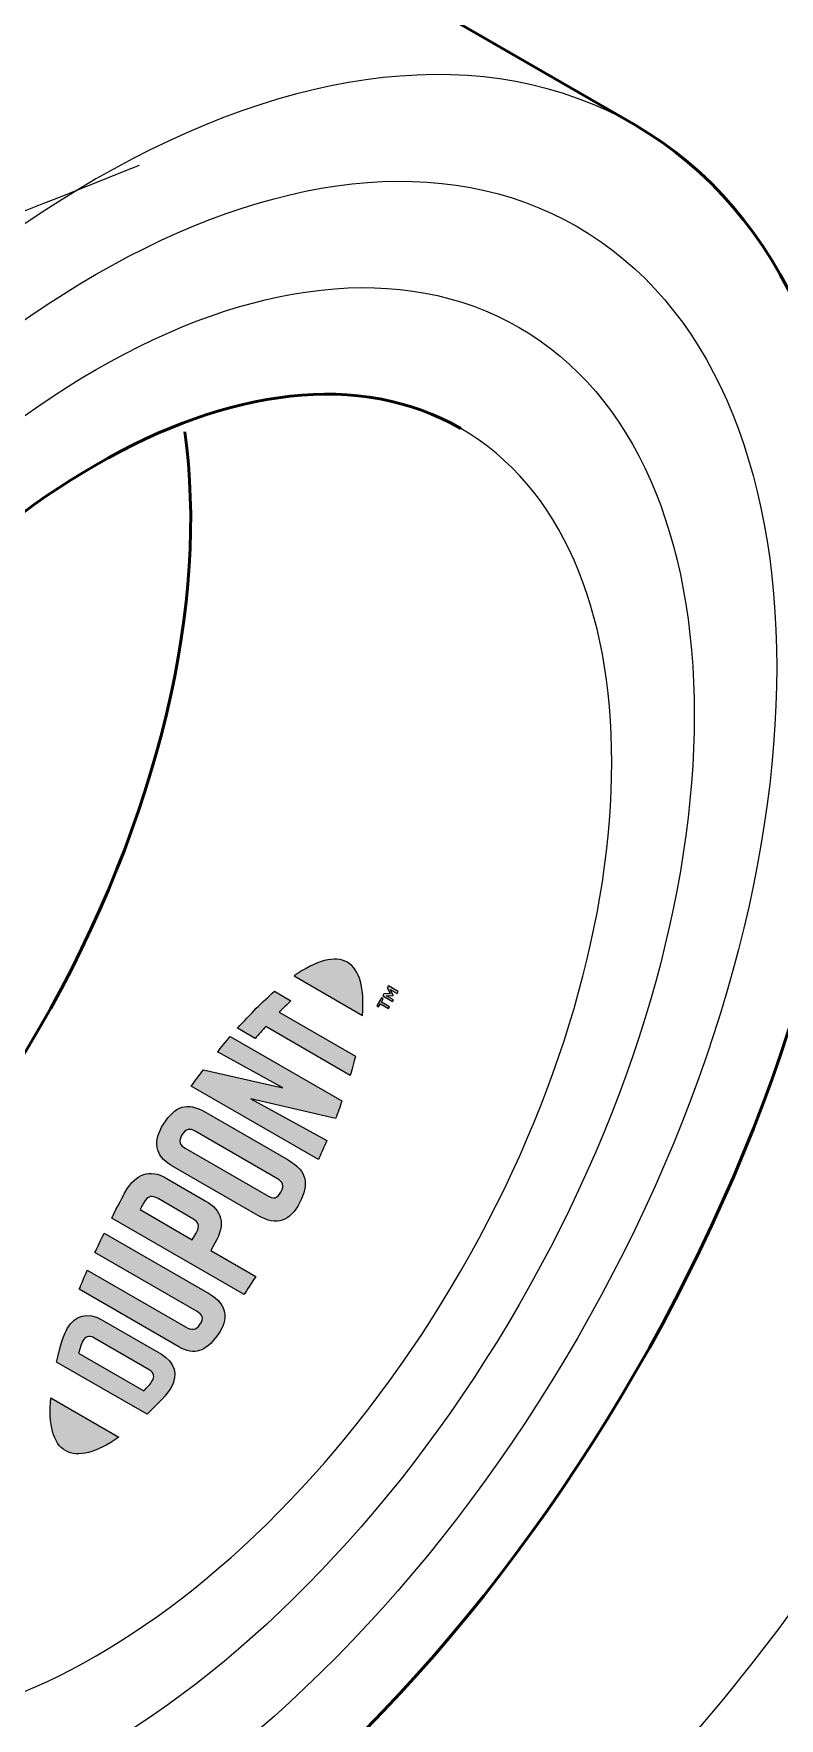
# Model space of a CAD drawing. Extents: x -1140 to 5605, y -816 to 2382.
# Drawn here: x 4208.4 to 4238.3, y 1304.2 to 1371.7 of the extents above; entities that cross this region are included whole.
import ezdxf

# ---------------------------------------------------------------- set-up
doc = ezdxf.new("R2010")
doc.units = 0
doc.header["$MEASUREMENT"] = 0
for name, color, linetype, lineweight in [('G-ANNO-TTLB', 7, 'Continuous', 0), ('LOGOS', 7, 'Continuous', 0), ('TYVEK', 7, 'Continuous', 0)]:
    doc.layers.add(name, color=color, linetype=linetype, lineweight=lineweight)

# ---------------------------------------------------------------- blocks, each defined once
blk = doc.blocks.new('Block_323')
at = {"layer": 'LOGOS', "true_color": 0x17477e, "transparency": 33554687}
h = blk.add_hatch(color=156, dxfattribs=at)
h.dxf.hatch_style = 2
edge = h.paths.add_edge_path()
edge.add_spline(control_points=[(4220.945, 1334.505), (4221.447, 1334.215), (4221.635, 1333.457), (4221.548, 1332.375), (4221.548, 1332.375), (4218.81, 1333.956), (4218.81, 1333.956), (4219.701, 1334.574), (4220.449, 1334.792), (4220.945, 1334.505)], knot_values=[0, 0, 0, 0, 1, 1, 1, 2, 2, 2, 3, 3, 3, 3], degree=3, periodic=0)
h = blk.add_hatch(color=156, dxfattribs=at)
h.dxf.hatch_style = 2
edge = h.paths.add_edge_path()
edge.add_spline(control_points=[(4217.248, 1331.447), (4217.388, 1331.612), (4217.529, 1331.773), (4217.671, 1331.928), (4217.671, 1331.928), (4221.06, 1329.971), (4221.06, 1329.971), (4221.116, 1330.156), (4221.212, 1330.505), (4221.269, 1330.742), (4221.269, 1330.742), (4218.217, 1332.504), (4218.217, 1332.504), (4218.379, 1332.669), (4218.535, 1332.823), (4218.679, 1332.962), (4218.679, 1332.962), (4218.026, 1333.34), (4218.026, 1333.34), (4217.537, 1332.918), (4217.06, 1332.438), (4216.539, 1331.856), (4216.539, 1331.856), (4217.248, 1331.447), (4217.248, 1331.447)], knot_values=[0, 0, 0, 0, 1, 1, 1, 2, 2, 2, 3, 3, 3, 4, 4, 4, 5, 5, 5, 6, 6, 6, 7, 7, 7, 8, 8, 8, 8], degree=3, periodic=0)
h = blk.add_hatch(color=156, dxfattribs=at)
h.dxf.hatch_style = 2
edge = h.paths.add_edge_path()
edge.add_spline(control_points=[(4222.363, 1333.157), (4222.363, 1333.157), (4222.41, 1333.238), (4222.41, 1333.238), (4222.41, 1333.238), (4222.666, 1333.249), (4222.666, 1333.249), (4222.666, 1333.249), (4222.547, 1333.476), (4222.547, 1333.476), (4222.547, 1333.476), (4222.593, 1333.554), (4222.593, 1333.554), (4222.593, 1333.554), (4222.987, 1333.326), (4222.987, 1333.326), (4222.987, 1333.326), (4222.945, 1333.253), (4222.945, 1333.253), (4222.945, 1333.253), (4222.664, 1333.415), (4222.664, 1333.415), (4222.664, 1333.415), (4222.782, 1333.185), (4222.782, 1333.185), (4222.782, 1333.185), (4222.778, 1333.177), (4222.778, 1333.177), (4222.778, 1333.177), (4222.519, 1333.164), (4222.519, 1333.164), (4222.519, 1333.164), (4222.8, 1333.002), (4222.8, 1333.002), (4222.8, 1333.002), (4222.758, 1332.929), (4222.758, 1332.929), (4222.758, 1332.929), (4222.363, 1333.157), (4222.363, 1333.157)], knot_values=[0, 0, 0, 0, 1, 1, 1, 2, 2, 2, 3, 3, 3, 4, 4, 4, 5, 5, 5, 6, 6, 6, 7, 7, 7, 8, 8, 8, 9, 9, 9, 10, 10, 10, 11, 11, 11, 12, 12, 12, 13, 13, 13, 13], degree=3, periodic=0)
edge = h.paths.add_edge_path()
edge.add_spline(control_points=[(4222.27, 1332.835), (4222.27, 1332.835), (4222.2, 1332.714), (4222.2, 1332.714), (4222.2, 1332.714), (4222.13, 1332.754), (4222.13, 1332.754), (4222.13, 1332.754), (4222.315, 1333.072), (4222.315, 1333.072), (4222.315, 1333.072), (4222.384, 1333.033), (4222.384, 1333.033), (4222.384, 1333.033), (4222.313, 1332.911), (4222.313, 1332.911), (4222.313, 1332.911), (4222.639, 1332.723), (4222.639, 1332.723), (4222.639, 1332.723), (4222.595, 1332.648), (4222.595, 1332.648), (4222.595, 1332.648), (4222.27, 1332.835), (4222.27, 1332.835)], knot_values=[0, 0, 0, 0, 1, 1, 1, 2, 2, 2, 3, 3, 3, 4, 4, 4, 5, 5, 5, 6, 6, 6, 7, 7, 7, 8, 8, 8, 8], degree=3, periodic=0)
h = blk.add_hatch(color=156, dxfattribs=at)
h.dxf.hatch_style = 2
edge = h.paths.add_edge_path()
edge.add_spline(control_points=[(4218.355, 1329.466), (4218.355, 1329.466), (4215.176, 1330.197), (4215.176, 1330.197), (4215.016, 1329.989), (4214.829, 1329.734), (4214.688, 1329.536), (4214.688, 1329.536), (4219.786, 1326.592), (4219.786, 1326.592), (4219.858, 1326.748), (4220.032, 1327.149), (4220.119, 1327.358), (4220.119, 1327.358), (4217.081, 1329.033), (4217.081, 1329.033), (4217.081, 1329.033), (4220.474, 1328.242), (4220.474, 1328.242), (4220.552, 1328.446), (4220.661, 1328.745), (4220.73, 1328.944), (4220.73, 1328.944), (4216.251, 1331.53), (4216.251, 1331.53), (4216.107, 1331.364), (4215.854, 1331.059), (4215.735, 1330.91), (4215.735, 1330.91), (4218.355, 1329.466), (4218.355, 1329.466)], knot_values=[0, 0, 0, 0, 1, 1, 1, 2, 2, 2, 3, 3, 3, 4, 4, 4, 5, 5, 5, 6, 6, 6, 7, 7, 7, 8, 8, 8, 9, 9, 9, 10, 10, 10, 10], degree=3, periodic=0)
h = blk.add_hatch(color=156, dxfattribs=at)
h.dxf.hatch_style = 2
edge = h.paths.add_edge_path()
edge.add_spline(control_points=[(4218.149, 1325.817), (4218.359, 1325.696), (4218.427, 1325.563), (4218.283, 1325.295), (4218.133, 1325.018), (4217.974, 1325.012), (4217.756, 1325.137), (4217.756, 1325.137), (4214.445, 1327.049), (4214.445, 1327.049), (4214.227, 1327.175), (4214.149, 1327.318), (4214.314, 1327.586), (4214.474, 1327.846), (4214.628, 1327.851), (4214.837, 1327.729), (4214.837, 1327.729), (4218.149, 1325.817), (4218.149, 1325.817)], knot_values=[0, 0, 0, 0, 1, 1, 1, 2, 2, 2, 3, 3, 3, 4, 4, 4, 5, 5, 5, 6, 6, 6, 6], degree=3, periodic=0)
edge = h.paths.add_edge_path()
edge.add_spline(control_points=[(4213.572, 1328.014), (4213.139, 1327.342), (4213.207, 1326.754), (4213.906, 1326.35), (4213.906, 1326.35), (4217.381, 1324.344), (4217.381, 1324.344), (4218.12, 1323.917), (4218.639, 1324.115), (4219.029, 1324.864), (4219.411, 1325.597), (4219.354, 1326.127), (4218.569, 1326.58), (4218.569, 1326.58), (4215.252, 1328.495), (4215.252, 1328.495), (4214.503, 1328.928), (4214.042, 1328.744), (4213.572, 1328.014)], knot_values=[0, 0, 0, 0, 1, 1, 1, 2, 2, 2, 3, 3, 3, 4, 4, 4, 5, 5, 5, 6, 6, 6, 6], degree=3, periodic=0)
h = blk.add_hatch(color=156, dxfattribs=at)
h.dxf.hatch_style = 2
edge = h.paths.add_edge_path()
edge.add_spline(control_points=[(4214.755, 1324.223), (4214.983, 1324.091), (4215.053, 1323.944), (4214.879, 1323.64), (4214.879, 1323.64), (4214.728, 1323.378), (4214.728, 1323.378), (4214.728, 1323.378), (4212.632, 1324.588), (4212.632, 1324.588), (4212.693, 1324.708), (4212.727, 1324.771), (4212.768, 1324.841), (4212.957, 1325.169), (4213.121, 1325.166), (4213.354, 1325.031), (4213.354, 1325.031), (4214.755, 1324.223), (4214.755, 1324.223)], knot_values=[0, 0, 0, 0, 1, 1, 1, 2, 2, 2, 3, 3, 3, 4, 4, 4, 5, 5, 5, 6, 6, 6, 6], degree=3, periodic=0)
edge = h.paths.add_edge_path()
edge.add_spline(control_points=[(4212.051, 1325.313), (4211.976, 1325.183), (4211.72, 1324.7), (4211.494, 1324.25), (4211.494, 1324.25), (4216.806, 1321.183), (4216.806, 1321.183), (4216.899, 1321.326), (4217.144, 1321.703), (4217.27, 1321.91), (4217.27, 1321.91), (4215.467, 1322.952), (4215.467, 1322.952), (4215.467, 1322.952), (4215.634, 1323.244), (4215.634, 1323.244), (4216.084, 1324.027), (4215.921, 1324.555), (4215.246, 1324.944), (4215.246, 1324.944), (4213.681, 1325.848), (4213.681, 1325.848), (4213.02, 1326.229), (4212.48, 1326.054), (4212.051, 1325.313)], knot_values=[0, 0, 0, 0, 1, 1, 1, 2, 2, 2, 3, 3, 3, 4, 4, 4, 5, 5, 5, 6, 6, 6, 7, 7, 7, 8, 8, 8, 8], degree=3, periodic=0)
h = blk.add_hatch(color=156, dxfattribs=at)
h.dxf.hatch_style = 2
edge = h.paths.add_edge_path()
edge.add_spline(control_points=[(4214.918, 1320.501), (4215.128, 1320.38), (4215.219, 1320.231), (4215.036, 1319.987), (4214.856, 1319.748), (4214.708, 1319.742), (4214.459, 1319.885), (4214.459, 1319.885), (4210.512, 1322.164), (4210.512, 1322.164), (4210.432, 1321.982), (4210.265, 1321.571), (4210.194, 1321.394), (4210.194, 1321.394), (4214.186, 1319.09), (4214.186, 1319.09), (4214.823, 1318.722), (4215.25, 1318.888), (4215.757, 1319.571), (4216.22, 1320.197), (4216.118, 1320.803), (4215.411, 1321.211), (4215.411, 1321.211), (4211.194, 1323.646), (4211.194, 1323.646), (4211.121, 1323.502), (4210.895, 1323.021), (4210.825, 1322.864), (4210.825, 1322.864), (4214.918, 1320.501), (4214.918, 1320.501)], knot_values=[0, 0, 0, 0, 1, 1, 1, 2, 2, 2, 3, 3, 3, 4, 4, 4, 5, 5, 5, 6, 6, 6, 7, 7, 7, 8, 8, 8, 9, 9, 9, 10, 10, 10, 10], degree=3, periodic=0)
h = blk.add_hatch(color=156, dxfattribs=at)
h.dxf.hatch_style = 2
edge = h.paths.add_edge_path()
edge.add_spline(control_points=[(4213.003, 1318.166), (4213.213, 1318.045), (4213.21, 1317.879), (4213.123, 1317.728), (4213.056, 1317.611), (4212.908, 1317.454), (4212.783, 1317.33), (4212.783, 1317.33), (4210.166, 1318.84), (4210.166, 1318.84), (4210.213, 1319.01), (4210.275, 1319.216), (4210.342, 1319.334), (4210.429, 1319.484), (4210.572, 1319.57), (4210.782, 1319.449), (4210.782, 1319.449), (4213.003, 1318.166), (4213.003, 1318.166)], knot_values=[0, 0, 0, 0, 1, 1, 1, 2, 2, 2, 3, 3, 3, 4, 4, 4, 5, 5, 5, 6, 6, 6, 6], degree=3, periodic=0)
edge = h.paths.add_edge_path()
edge.add_spline(control_points=[(4209.715, 1319.827), (4209.579, 1319.59), (4209.451, 1319.208), (4209.285, 1318.479), (4209.285, 1318.479), (4212.912, 1316.385), (4212.912, 1316.385), (4213.39, 1316.834), (4213.727, 1317.195), (4213.864, 1317.432), (4214.18, 1317.978), (4214.023, 1318.479), (4213.487, 1318.789), (4213.487, 1318.789), (4211.079, 1320.179), (4211.079, 1320.179), (4210.543, 1320.488), (4210.031, 1320.374), (4209.715, 1319.827)], knot_values=[0, 0, 0, 0, 1, 1, 1, 2, 2, 2, 3, 3, 3, 4, 4, 4, 5, 5, 5, 6, 6, 6, 6], degree=3, periodic=0)
h = blk.add_hatch(color=156, dxfattribs=at)
h.dxf.hatch_style = 2
edge = h.paths.add_edge_path()
edge.add_spline(control_points=[(4209.642, 1314.927), (4210.143, 1314.637), (4210.893, 1314.853), (4211.786, 1315.469), (4211.786, 1315.469), (4209.05, 1317.048), (4209.05, 1317.048), (4208.959, 1315.969), (4209.145, 1315.213), (4209.642, 1314.927)], knot_values=[0, 0, 0, 0, 1, 1, 1, 2, 2, 2, 3, 3, 3, 3], degree=3, periodic=0)
at = {"layer": 'LOGOS'}
for points, knots in [([(4220.945, 1334.505), (4221.447, 1334.215), (4221.635, 1333.457), (4221.548, 1332.375), (4221.548, 1332.375), (4218.81, 1333.956), (4218.81, 1333.956), (4219.701, 1334.574), (4220.449, 1334.792), (4220.945, 1334.505)], [0, 0, 0, 0, 1, 1, 1, 2, 2, 2, 3, 3, 3, 3]), ([(4217.248, 1331.447), (4217.388, 1331.612), (4217.529, 1331.773), (4217.671, 1331.928), (4217.671, 1331.928), (4221.06, 1329.971), (4221.06, 1329.971), (4221.116, 1330.156), (4221.212, 1330.505), (4221.269, 1330.742), (4221.269, 1330.742), (4218.217, 1332.504), (4218.217, 1332.504), (4218.379, 1332.669), (4218.535, 1332.823), (4218.679, 1332.962), (4218.679, 1332.962), (4218.026, 1333.34), (4218.026, 1333.34), (4217.537, 1332.918), (4217.06, 1332.438), (4216.539, 1331.856), (4216.539, 1331.856), (4217.248, 1331.447), (4217.248, 1331.447)], [0, 0, 0, 0, 1, 1, 1, 2, 2, 2, 3, 3, 3, 4, 4, 4, 5, 5, 5, 6, 6, 6, 7, 7, 7, 8, 8, 8, 8]), ([(4222.27, 1332.835), (4222.27, 1332.835), (4222.2, 1332.714), (4222.2, 1332.714), (4222.2, 1332.714), (4222.13, 1332.754), (4222.13, 1332.754), (4222.13, 1332.754), (4222.315, 1333.072), (4222.315, 1333.072), (4222.315, 1333.072), (4222.384, 1333.033), (4222.384, 1333.033), (4222.384, 1333.033), (4222.313, 1332.911), (4222.313, 1332.911), (4222.313, 1332.911), (4222.639, 1332.723), (4222.639, 1332.723), (4222.639, 1332.723), (4222.595, 1332.648), (4222.595, 1332.648), (4222.595, 1332.648), (4222.27, 1332.835), (4222.27, 1332.835)], [0, 0, 0, 0, 1, 1, 1, 2, 2, 2, 3, 3, 3, 4, 4, 4, 5, 5, 5, 6, 6, 6, 7, 7, 7, 8, 8, 8, 8]), ([(4222.363, 1333.157), (4222.363, 1333.157), (4222.41, 1333.238), (4222.41, 1333.238), (4222.41, 1333.238), (4222.666, 1333.249), (4222.666, 1333.249), (4222.666, 1333.249), (4222.547, 1333.476), (4222.547, 1333.476), (4222.547, 1333.476), (4222.593, 1333.554), (4222.593, 1333.554), (4222.593, 1333.554), (4222.987, 1333.326), (4222.987, 1333.326), (4222.987, 1333.326), (4222.945, 1333.253), (4222.945, 1333.253), (4222.945, 1333.253), (4222.664, 1333.415), (4222.664, 1333.415), (4222.664, 1333.415), (4222.782, 1333.185), (4222.782, 1333.185), (4222.782, 1333.185), (4222.778, 1333.177), (4222.778, 1333.177), (4222.778, 1333.177), (4222.519, 1333.164), (4222.519, 1333.164), (4222.519, 1333.164), (4222.8, 1333.002), (4222.8, 1333.002), (4222.8, 1333.002), (4222.758, 1332.929), (4222.758, 1332.929), (4222.758, 1332.929), (4222.363, 1333.157), (4222.363, 1333.157)], [0, 0, 0, 0, 1, 1, 1, 2, 2, 2, 3, 3, 3, 4, 4, 4, 5, 5, 5, 6, 6, 6, 7, 7, 7, 8, 8, 8, 9, 9, 9, 10, 10, 10, 11, 11, 11, 12, 12, 12, 13, 13, 13, 13]), ([(4218.355, 1329.466), (4218.355, 1329.466), (4215.176, 1330.197), (4215.176, 1330.197), (4215.016, 1329.989), (4214.829, 1329.734), (4214.688, 1329.536), (4214.688, 1329.536), (4219.786, 1326.592), (4219.786, 1326.592), (4219.858, 1326.748), (4220.032, 1327.149), (4220.119, 1327.358), (4220.119, 1327.358), (4217.081, 1329.033), (4217.081, 1329.033), (4217.081, 1329.033), (4220.474, 1328.242), (4220.474, 1328.242), (4220.552, 1328.446), (4220.661, 1328.745), (4220.73, 1328.944), (4220.73, 1328.944), (4216.251, 1331.53), (4216.251, 1331.53), (4216.107, 1331.364), (4215.854, 1331.059), (4215.735, 1330.91), (4215.735, 1330.91), (4218.355, 1329.466), (4218.355, 1329.466)], [0, 0, 0, 0, 1, 1, 1, 2, 2, 2, 3, 3, 3, 4, 4, 4, 5, 5, 5, 6, 6, 6, 7, 7, 7, 8, 8, 8, 9, 9, 9, 10, 10, 10, 10]), ([(4213.572, 1328.014), (4213.139, 1327.342), (4213.207, 1326.754), (4213.906, 1326.35), (4213.906, 1326.35), (4217.381, 1324.344), (4217.381, 1324.344), (4218.12, 1323.917), (4218.639, 1324.115), (4219.029, 1324.864), (4219.411, 1325.597), (4219.354, 1326.127), (4218.569, 1326.58), (4218.569, 1326.58), (4215.252, 1328.495), (4215.252, 1328.495), (4214.503, 1328.928), (4214.042, 1328.744), (4213.572, 1328.014)], [0, 0, 0, 0, 1, 1, 1, 2, 2, 2, 3, 3, 3, 4, 4, 4, 5, 5, 5, 6, 6, 6, 6]), ([(4218.149, 1325.817), (4218.359, 1325.696), (4218.427, 1325.563), (4218.283, 1325.295), (4218.133, 1325.018), (4217.974, 1325.012), (4217.756, 1325.137), (4217.756, 1325.137), (4214.445, 1327.049), (4214.445, 1327.049), (4214.227, 1327.175), (4214.149, 1327.318), (4214.314, 1327.586), (4214.474, 1327.846), (4214.628, 1327.851), (4214.837, 1327.729), (4214.837, 1327.729), (4218.149, 1325.817), (4218.149, 1325.817)], [0, 0, 0, 0, 1, 1, 1, 2, 2, 2, 3, 3, 3, 4, 4, 4, 5, 5, 5, 6, 6, 6, 6]), ([(4212.051, 1325.313), (4211.976, 1325.183), (4211.72, 1324.7), (4211.494, 1324.25), (4211.494, 1324.25), (4216.806, 1321.183), (4216.806, 1321.183), (4216.899, 1321.326), (4217.144, 1321.703), (4217.27, 1321.91), (4217.27, 1321.91), (4215.467, 1322.952), (4215.467, 1322.952), (4215.467, 1322.952), (4215.634, 1323.244), (4215.634, 1323.244), (4216.084, 1324.027), (4215.921, 1324.555), (4215.246, 1324.944), (4215.246, 1324.944), (4213.681, 1325.848), (4213.681, 1325.848), (4213.02, 1326.229), (4212.48, 1326.054), (4212.051, 1325.313)], [0, 0, 0, 0, 1, 1, 1, 2, 2, 2, 3, 3, 3, 4, 4, 4, 5, 5, 5, 6, 6, 6, 7, 7, 7, 8, 8, 8, 8]), ([(4214.755, 1324.223), (4214.983, 1324.091), (4215.053, 1323.944), (4214.879, 1323.64), (4214.879, 1323.64), (4214.728, 1323.378), (4214.728, 1323.378), (4214.728, 1323.378), (4212.632, 1324.588), (4212.632, 1324.588), (4212.693, 1324.708), (4212.727, 1324.771), (4212.768, 1324.841), (4212.957, 1325.169), (4213.121, 1325.166), (4213.354, 1325.031), (4213.354, 1325.031), (4214.755, 1324.223), (4214.755, 1324.223)], [0, 0, 0, 0, 1, 1, 1, 2, 2, 2, 3, 3, 3, 4, 4, 4, 5, 5, 5, 6, 6, 6, 6]), ([(4214.918, 1320.501), (4215.128, 1320.38), (4215.219, 1320.231), (4215.036, 1319.987), (4214.856, 1319.748), (4214.708, 1319.742), (4214.459, 1319.885), (4214.459, 1319.885), (4210.512, 1322.164), (4210.512, 1322.164), (4210.432, 1321.982), (4210.265, 1321.571), (4210.194, 1321.394), (4210.194, 1321.394), (4214.186, 1319.09), (4214.186, 1319.09), (4214.823, 1318.722), (4215.25, 1318.888), (4215.757, 1319.571), (4216.22, 1320.197), (4216.118, 1320.803), (4215.411, 1321.211), (4215.411, 1321.211), (4211.194, 1323.646), (4211.194, 1323.646), (4211.121, 1323.502), (4210.895, 1323.021), (4210.825, 1322.864), (4210.825, 1322.864), (4214.918, 1320.501), (4214.918, 1320.501)], [0, 0, 0, 0, 1, 1, 1, 2, 2, 2, 3, 3, 3, 4, 4, 4, 5, 5, 5, 6, 6, 6, 7, 7, 7, 8, 8, 8, 9, 9, 9, 10, 10, 10, 10]), ([(4209.715, 1319.827), (4209.579, 1319.59), (4209.451, 1319.208), (4209.285, 1318.479), (4209.285, 1318.479), (4212.912, 1316.385), (4212.912, 1316.385), (4213.39, 1316.834), (4213.727, 1317.195), (4213.864, 1317.432), (4214.18, 1317.978), (4214.023, 1318.479), (4213.487, 1318.789), (4213.487, 1318.789), (4211.079, 1320.179), (4211.079, 1320.179), (4210.543, 1320.488), (4210.031, 1320.374), (4209.715, 1319.827)], [0, 0, 0, 0, 1, 1, 1, 2, 2, 2, 3, 3, 3, 4, 4, 4, 5, 5, 5, 6, 6, 6, 6]), ([(4213.003, 1318.166), (4213.213, 1318.045), (4213.21, 1317.879), (4213.123, 1317.728), (4213.056, 1317.611), (4212.908, 1317.454), (4212.783, 1317.33), (4212.783, 1317.33), (4210.166, 1318.84), (4210.166, 1318.84), (4210.213, 1319.01), (4210.275, 1319.216), (4210.342, 1319.334), (4210.429, 1319.484), (4210.572, 1319.57), (4210.782, 1319.449), (4210.782, 1319.449), (4213.003, 1318.166), (4213.003, 1318.166)], [0, 0, 0, 0, 1, 1, 1, 2, 2, 2, 3, 3, 3, 4, 4, 4, 5, 5, 5, 6, 6, 6, 6]), ([(4209.642, 1314.927), (4210.143, 1314.637), (4210.893, 1314.853), (4211.786, 1315.469), (4211.786, 1315.469), (4209.05, 1317.048), (4209.05, 1317.048), (4208.959, 1315.969), (4209.145, 1315.213), (4209.642, 1314.927)], [0, 0, 0, 0, 1, 1, 1, 2, 2, 2, 3, 3, 3, 3])]:
    blk.add_open_spline(points, degree=3, knots=knots, dxfattribs=at)
blk = doc.blocks.new('Block_312')
at = {"layer": 'LOGOS', "color": 250, "lineweight": 50, "true_color": 0x231f20}
for points, knots in [([(4189.231, 1293.102), (4201.182, 1286.199), (4220.548, 1297.389), (4232.504, 1318.083), (4244.445, 1338.777), (4244.45, 1361.151), (4232.499, 1368.054), (4232.499, 1368.054), (4209.108, 1381.559), (4209.108, 1381.559), (4197.161, 1388.452), (4177.786, 1377.263), (4165.839, 1356.574), (4153.888, 1335.88), (4153.888, 1313.511), (4165.839, 1306.608), (4165.839, 1306.608), (4189.231, 1293.102), (4189.231, 1293.102)], [0, 0, 0, 0, 1, 1, 1, 2, 2, 2, 3, 3, 3, 4, 4, 4, 5, 5, 5, 6, 6, 6, 6]), ([(4225.491, 1355.902), (4217.415, 1360.559), (4204.32, 1352.999), (4196.249, 1339.018), (4188.173, 1325.036), (4188.173, 1309.917), (4196.249, 1305.249)], [0, 0, 0, 0, 1, 1, 1, 2, 2, 2, 2]), ([(4191.021, 1314.98), (4197.252, 1317.542), (4203.814, 1323.577), (4208.606, 1331.879), (4213.449, 1340.266), (4215.389, 1349.054), (4214.422, 1355.762)], [0, 0, 0, 0, 1, 1, 1, 2, 2, 2, 2])]:
    blk.add_open_spline(points, degree=3, knots=knots, dxfattribs=at)
at = {"layer": 'LOGOS', "color": 250, "lineweight": 20, "true_color": 0x231f20}
for points, knots in [([(4212.592, 1366.45), (4199.623, 1361.176), (4179.641, 1353.566), (4155.753, 1358.86), (4155.753, 1358.86), (4132.407, 1372.33), (4132.407, 1372.33), (4156.295, 1367.041), (4176.277, 1374.651), (4189.251, 1379.92)], [0, 0, 0, 0, 1, 1, 1, 2, 2, 2, 3, 3, 3, 3]), ([(4232.499, 1368.054), (4220.553, 1374.942), (4201.177, 1363.758), (4189.231, 1343.068), (4177.284, 1322.374), (4177.284, 1300.001), (4189.231, 1293.102)], [0, 0, 0, 0, 1, 1, 1, 2, 2, 2, 2]), ([(4230.163, 1363.993), (4219.51, 1370.149), (4202.23, 1360.173), (4191.572, 1341.715), (4180.919, 1323.256), (4180.919, 1303.304), (4191.572, 1297.148), (4202.23, 1291.002), (4219.51, 1300.978), (4230.168, 1319.437), (4240.826, 1337.89), (4240.826, 1357.842), (4230.163, 1363.993)], [0, 0, 0, 0, 1, 1, 1, 2, 2, 2, 3, 3, 3, 4, 4, 4, 4]), ([(4227.832, 1359.953), (4218.467, 1365.357), (4203.277, 1356.584), (4193.908, 1340.366), (4184.549, 1324.149), (4184.549, 1306.608), (4193.913, 1301.199), (4203.277, 1295.794), (4218.462, 1304.562), (4227.832, 1320.78), (4237.191, 1337.002), (4237.196, 1354.543), (4227.832, 1359.953)], [0, 0, 0, 0, 1, 1, 1, 2, 2, 2, 3, 3, 3, 4, 4, 4, 4]), ([(4196.249, 1305.249), (4204.325, 1300.587), (4217.42, 1308.147), (4225.496, 1322.133), (4233.567, 1336.12), (4233.567, 1351.24), (4225.491, 1355.902)], [0, 0, 0, 0, 1, 1, 1, 2, 2, 2, 2])]:
    blk.add_open_spline(points, degree=3, knots=knots, dxfattribs=at)
at = {"layer": 'LOGOS'}
blk.add_blockref('Block_323', (0, 0), dxfattribs=at)

msp = doc.modelspace()

# ---------------------------------------------------------------- hatches: boundary and pattern name
at = {"layer": 'G-ANNO-TTLB', "true_color": 0xff00ff, "transparency": 33554687}
h = msp.add_hatch(color=6, dxfattribs=at)
edge = h.paths.add_edge_path()
edge.add_spline(control_points=[(5285.56, -733.232), (5285.56, -733.232), (2356.042, -733.232), (2356.042, -733.232), (2356.042, -733.232), (2356.042, 1723.768), (2356.042, 1723.768), (2356.042, 1723.768), (5285.56, 1723.768), (5285.56, 1723.768), (5285.56, 1723.768), (5285.56, -733.232), (5285.56, -733.232)], knot_values=[0, 0, 0, 0, 1, 1, 1, 2, 2, 2, 3, 3, 3, 4, 4, 4, 4], degree=3, periodic=0)
edge = h.paths.add_edge_path()
edge.add_spline(control_points=[(2365.042, 1714.768), (2365.042, 1714.768), (2365.042, -724.232), (2365.042, -724.232), (2365.042, -724.232), (5276.56, -724.232), (5276.56, -724.232), (5276.56, -724.232), (5276.56, 1714.768), (5276.56, 1714.768), (5276.56, 1714.768), (2365.042, 1714.768), (2365.042, 1714.768)], knot_values=[0, 0, 0, 0, 1, 1, 1, 2, 2, 2, 3, 3, 3, 4, 4, 4, 4], degree=3, periodic=0)
edge.add_line((2365.042, 1714.768), (2365.042, 1714.768))

# ---------------------------------------------------------------- linework, layer by layer
at = {"layer": 'G-ANNO-TTLB'}
for points in [[(5285.56, -733.232), (5285.56, -733.232), (2356.042, -733.232), (2356.042, -733.232), (2356.042, -733.232), (2356.042, 1723.768), (2356.042, 1723.768), (2356.042, 1723.768), (5285.56, 1723.768), (5285.56, 1723.768), (5285.56, 1723.768), (5285.56, -733.232), (5285.56, -733.232)], [(2365.042, 1714.768), (2365.042, 1714.768), (2365.042, -724.232), (2365.042, -724.232), (2365.042, -724.232), (5276.56, -724.232), (5276.56, -724.232), (5276.56, -724.232), (5276.56, 1714.768), (5276.56, 1714.768), (5276.56, 1714.768), (2365.042, 1714.768), (2365.042, 1714.768)]]:
    msp.add_open_spline(points, degree=3, knots=[0, 0, 0, 0, 1, 1, 1, 2, 2, 2, 3, 3, 3, 4, 4, 4, 4], dxfattribs=at)
at = {"layer": 'TYVEK', "color": 18, "lineweight": 25, "true_color": 0x000000}
msp.add_circle((4178.746, 1352.22), 74.245, dxfattribs=at)

# ---------------------------------------------------------------- block references
at = {"layer": 'LOGOS'}
msp.add_blockref('Block_312', (0, 0), dxfattribs=at)

doc.saveas('drawing.dxf')
